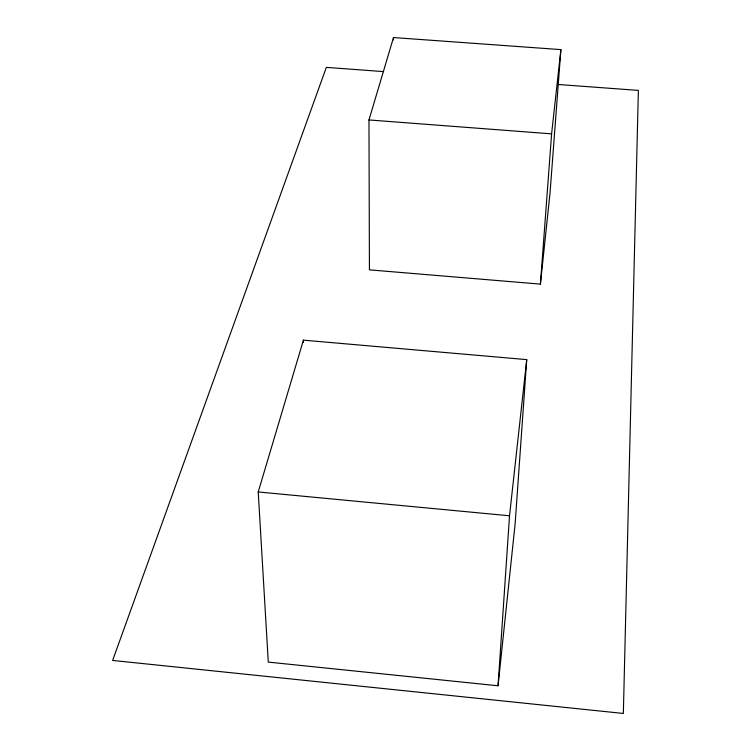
<?xml version="1.0" encoding="UTF-8"?>
<svg xmlns="http://www.w3.org/2000/svg" width="751" height="751" viewBox="0 0 751 751"><rect width="100%" height="100%" fill="white"/><g stroke="black" fill="none" stroke-linecap="round" stroke-linejoin="round"><path stroke-width="1.13" d="M393.477 39.887L393.496 37.55L560.884 49.613L550.042 192.866L540.41 284.122L369.426 269.853L368.966 119.944L393.496 37.55M498.044 685.785L509.525 515.787L526.733 359.626L303.413 340.156L258.222 491.961L268.285 662.1L498.044 685.785L515.12 523.898L526.733 359.626M540.41 284.122L551.6 133.856L560.884 49.613M383.601 71.608L326.338 67.383L112.631 660.439L623.349 713.45L638.369 90.402L557.73 84.45M368.966 119.944L551.6 133.856M258.222 491.961L509.525 515.787M303.413 340.156L303.488 342.503"/></g></svg>
